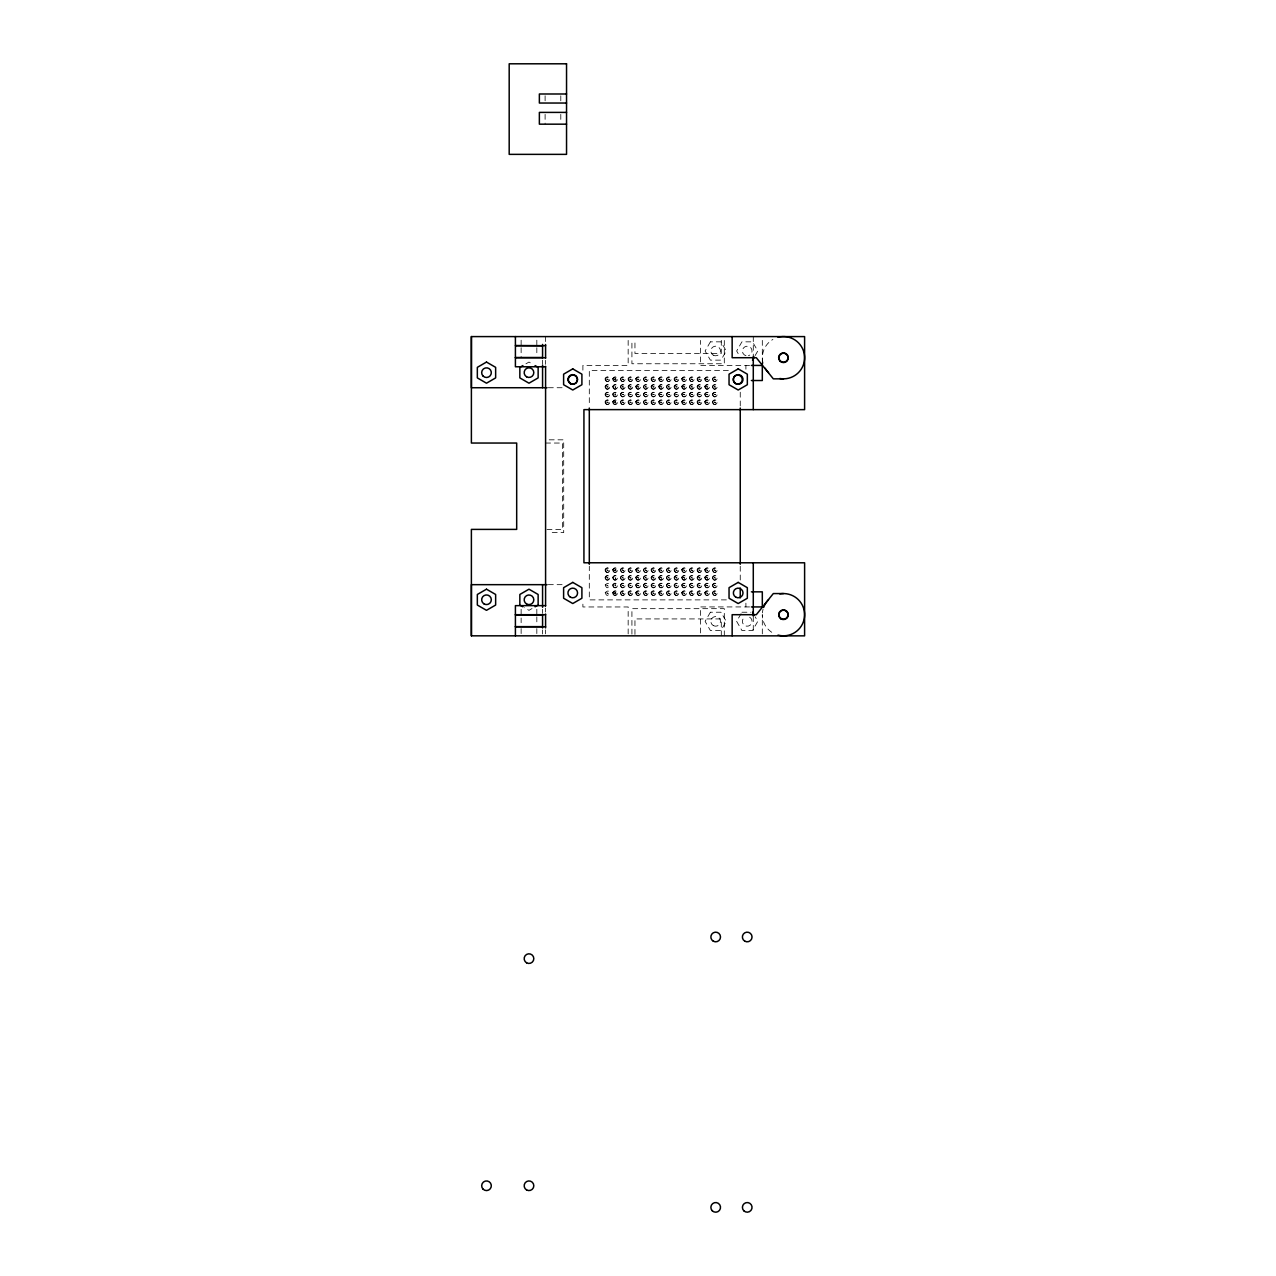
<?xml version="1.0" encoding="UTF-8"?>
<svg xmlns="http://www.w3.org/2000/svg" width="1276" height="1276" viewBox="0 0 1276 1276"><rect width="100%" height="100%" fill="white"/><g stroke="black" fill="none" stroke-linecap="round" stroke-linejoin="round"><path stroke-width="0.75" stroke-dasharray="5 3.75" d="M762.314 340.389L762.314 363.485M755.137 355.557L757.784 350.996L752.505 341.84L741.93 341.84L736.651 350.996L739.298 355.557M741.053 613.74L736.651 621.364L741.93 630.519L752.505 630.519L757.784 621.364L755.137 616.802M615.128 401.685L615.941 402.801L614.857 401.589M615.542 578.379C614.458 577.278 615.606 577.741 615.814 578.475M614.857 593.818C618.19 593.866 613.979 591.171 615.128 593.739M615.638 593.85L615.096 592.638M614.841 395.209C617.361 392.673 613.23 396.278 615.638 393.885M615.606 379.929L614.426 379.131L615.638 378.557M615 379.913L615.542 378.701M615.367 387.553C616.994 386.197 613.389 386.453 615.606 387.585M615.606 402.929L614.426 402.131L615.638 401.557M615.941 569.622C612.703 570.5 618.525 571.01 615 569.495M615.606 569.479L614.697 570.723L615.526 569.622M615.606 584.823C613.278 586.194 617.425 585.875 615 584.823M615.383 593.803L614.426 593.101L615.606 592.495M525.935 363.82L528.982 362.065L532.028 363.82M532.028 608.556L528.982 610.327L524.404 607.679M615.192 379.929C618.142 379.291 613.453 377.887 615.367 379.881M749.554 365.43L700.588 365.43L700.588 340.405M728.341 370.439L589.305 370.439L589.305 406.055M548.329 387.729L563.689 387.729M549.206 439.821L563.705 439.821L563.705 532.586L549.206 532.586M545.586 443.043L562.493 443.043L562.493 529.38L545.586 529.38M548.329 584.663L563.689 584.663M726.347 599.88L589.305 599.88L589.305 566.257M749.554 606.929L700.588 606.929L700.588 633.885M741.93 612.225L750.735 612.225M615 402.929L615.383 401.605M615.542 394.029L615.096 395.113M762.314 633.885L762.314 614.681A21.134 21.134 0 0 0 772.905 633.008M753.287 336.577L753.287 356.323M753.287 616.627L753.287 633.917M745.902 365.43L745.902 369.195M745.902 603.165L745.902 606.929M740.255 392.211L740.255 406.055M740.255 566.257L740.255 580.101M724.305 340.469L724.305 363.756L631.923 363.756L631.923 340.469M724.305 635.831L724.305 608.668L631.923 608.668L631.923 635.831M721.291 340.341L721.291 353.484L634.954 353.484L634.954 340.341M721.291 635.831L721.291 618.924L634.954 618.924L634.954 635.831M628.159 340.405L628.159 365.43L582.893 365.43L582.893 370.997M628.159 633.901L628.159 606.961L582.893 606.961L582.893 601.379M560.802 95.796L560.802 101.235M560.802 114.362L560.802 120.247M545.586 336.577L545.586 342.526M545.586 360.358L545.586 364.33M545.586 608.094L545.586 612.049M545.586 629.881L545.586 633.853M545.107 95.796L545.107 103.037M545.107 114.362L545.107 124.171M542.571 360.167L542.571 364.107M542.571 609.194L542.571 612.958M542.571 629.929L542.571 633.997M536.829 340.198L536.829 345.636M536.829 347.726L536.829 355.573M536.829 609.274L536.829 614.697M536.829 616.818L536.829 622.704M536.829 628.59L536.829 635.831M521.134 340.198L521.134 345.636M521.134 347.726L521.134 357.535M521.134 609.274L521.134 622.704M521.134 628.59L521.134 635.831M749.634 617.185A4.833 4.833 0 0 1 750.926 624.474A4.833 4.833 0 0 1 743.525 624.474A4.833 4.833 0 0 1 744.801 617.185M745.966 355.701A4.833 4.833 0 0 1 743.27 348.268A4.833 4.833 0 0 1 751.181 348.268A4.833 4.833 0 0 1 748.47 355.701M763.064 363.181A21.134 21.134 0 0 1 772.905 339.416M762.426 612.863A21.134 21.134 0 0 1 763.064 609.226M606.77 386.803L608.126 387.011L606.77 386.803M606.77 379.131L608.126 379.339L606.77 379.131M606.77 394.459L608.126 394.683L606.77 394.459M606.77 402.131L608.126 402.339L606.77 402.131M622.098 379.131L623.47 379.339L622.098 379.131M622.098 386.803L623.47 387.011L622.098 386.803M622.098 402.131L623.47 402.339L622.098 402.131M622.098 394.459L623.47 394.683L622.098 394.459M629.77 379.131L631.126 379.339L629.77 379.131M629.77 394.459L631.126 394.683L629.77 394.459M629.77 386.803L631.126 387.011L629.77 386.803M629.77 402.131L631.126 402.339L629.77 402.131M637.442 379.131L638.798 379.339L637.442 379.131M637.442 394.459L638.798 394.683L637.442 394.459M637.442 386.803L638.798 387.011L637.442 386.803M637.442 402.131L638.798 402.339L637.442 402.131M645.098 379.131L646.469 379.339L645.098 379.131M645.098 394.459L646.469 394.683L645.098 394.459M645.098 386.803L646.469 387.011L645.098 386.803M645.098 402.131L646.469 402.339L645.098 402.131M652.77 386.803L654.141 387.011L652.77 386.803M652.77 379.131L654.141 379.339L652.77 379.131M652.77 394.459L654.141 394.683L652.77 394.459M652.77 402.131L654.141 402.339L652.77 402.131M660.442 386.803L661.797 387.011L660.442 386.803M660.442 379.131L661.797 379.339L660.442 379.131M660.442 402.131L661.797 402.339L660.442 402.131M660.442 394.459L661.797 394.683L660.442 394.459M668.098 379.131L669.469 379.339L668.098 379.131M668.098 386.803L669.469 387.011L668.098 386.803M668.098 402.131L669.469 402.339L668.098 402.131M668.098 394.459L669.469 394.683L668.098 394.459M675.77 379.131L677.141 379.339L675.77 379.131M675.77 394.459L677.141 394.683L675.77 394.459M675.77 386.803L677.141 387.011L675.77 386.803M675.77 402.131L677.141 402.339L675.77 402.131M683.442 379.131L684.797 379.339L683.442 379.131M683.442 394.459L684.797 394.683L683.442 394.459M683.442 386.803L684.797 387.011L683.442 386.803M683.442 402.131L684.797 402.339L683.442 402.131M691.114 379.131L692.469 379.339L691.114 379.131M691.114 394.459L692.469 394.683L691.114 394.459M691.114 386.803L692.469 387.011L691.114 386.803M691.114 402.131L692.469 402.339L691.114 402.131M698.769 386.803L700.141 387.011L698.769 386.803M698.769 379.131L700.141 379.339L698.769 379.131M698.769 394.459L700.141 394.683L698.769 394.459M698.769 402.131L700.141 402.339L698.769 402.131M706.441 386.803L707.813 387.011L706.441 386.803M706.441 379.131L707.813 379.339L706.441 379.131M706.441 402.131L707.813 402.339L706.441 402.131M706.441 394.459L707.813 394.683L706.441 394.459M714.113 379.131L715.469 379.339L714.113 379.131M714.113 386.803L715.469 387.011L714.113 386.803M714.113 402.131L715.469 402.339L714.113 402.131M714.113 394.459L715.469 394.683L714.113 394.459M605.223 378.637C608.046 387.425 612.049 372.448 605.223 378.637M605.223 386.309C608.046 395.097 612.049 380.104 605.223 386.309M605.223 393.981C608.046 402.753 612.049 387.776 605.223 393.981M605.223 401.637C608.046 410.425 612.049 395.448 605.223 401.637M612.895 378.637C615.702 387.425 619.721 372.448 612.895 378.637M612.895 386.309C615.702 395.097 619.721 380.104 612.895 386.309M612.895 393.981C615.702 402.753 619.721 387.776 612.895 393.981M612.895 401.637C615.702 410.425 619.721 395.448 612.895 401.637M620.551 378.637C623.374 387.425 627.393 372.448 620.551 378.637M620.551 386.309C623.374 395.097 627.393 380.104 620.551 386.309M620.551 393.981C623.374 402.753 627.393 387.776 620.551 393.981M620.551 401.637C623.374 410.425 627.393 395.448 620.551 401.637M628.223 378.637C631.046 387.425 635.065 372.448 628.223 378.637M628.223 386.309C631.046 395.097 635.065 380.104 628.223 386.309M605.223 569.575C608.046 578.363 612.049 563.37 605.223 569.575M628.223 393.981C631.046 402.753 635.065 387.776 628.223 393.981M605.223 577.246C608.046 586.035 612.049 571.042 605.223 577.246M628.223 401.637C631.046 410.425 635.065 395.448 628.223 401.637M605.223 584.918C608.046 593.691 612.049 578.714 605.223 584.918M605.223 592.574C608.046 601.363 612.049 586.386 605.223 592.574M635.895 378.637C638.718 387.425 642.721 372.448 635.895 378.637M635.895 386.309C638.718 395.097 642.721 380.104 635.895 386.309M635.895 393.981C638.718 402.753 642.721 387.776 635.895 393.981M612.895 569.575C615.702 578.363 619.721 563.37 612.895 569.575M635.895 401.637C638.718 410.425 642.721 395.448 635.895 401.637M612.895 577.246C615.702 586.035 619.721 571.042 612.895 577.246M612.895 584.918C615.702 593.691 619.721 578.714 612.895 584.918M612.895 592.574C615.702 601.363 619.721 586.386 612.895 592.574M643.567 378.637C646.374 387.425 650.393 372.448 643.567 378.637M643.567 386.309C646.374 395.097 650.393 380.104 643.567 386.309M620.551 569.575C623.374 578.363 627.393 563.37 620.551 569.575M643.567 393.981C646.374 402.753 650.393 387.776 643.567 393.981M620.551 577.246C623.374 586.035 627.393 571.042 620.551 577.246M643.567 401.637C646.374 410.425 650.393 395.448 643.567 401.637M620.551 584.918C623.374 593.691 627.393 578.714 620.551 584.918M620.551 592.574C623.374 601.363 627.393 586.386 620.551 592.574M651.223 378.637C654.046 387.425 658.065 372.448 651.223 378.637M651.223 386.309C654.046 395.097 658.065 380.104 651.223 386.309M628.223 569.575C631.046 578.363 635.065 563.37 628.223 569.575M651.223 393.981C654.046 402.753 658.065 387.776 651.223 393.981M651.223 401.637C654.046 410.425 658.065 395.448 651.223 401.637M628.223 577.246C631.046 586.035 635.065 571.042 628.223 577.246M628.223 584.918C631.046 593.691 635.065 578.714 628.223 584.918M628.223 592.574C631.046 601.363 635.065 586.386 628.223 592.574M658.894 378.637C661.718 387.425 665.737 372.448 658.894 378.637M658.894 386.309C661.718 395.097 665.737 380.104 658.894 386.309M658.894 393.981C661.718 402.753 665.737 387.776 658.894 393.981M635.895 569.575C638.718 578.363 642.721 563.37 635.895 569.575M635.895 577.246C638.718 586.035 642.721 571.042 635.895 577.246M658.894 401.637C661.718 410.425 665.737 395.448 658.894 401.637M635.895 584.918C638.718 593.691 642.721 578.714 635.895 584.918M635.895 592.574C638.718 601.363 642.721 586.386 635.895 592.574M666.566 378.637C669.39 387.425 673.393 372.448 666.566 378.637M666.566 386.309C669.39 395.097 673.393 380.104 666.566 386.309M643.567 569.575C646.374 578.363 650.393 563.37 643.567 569.575M666.566 393.981C669.39 402.753 673.393 387.776 666.566 393.981M643.567 577.246C646.374 586.035 650.393 571.042 643.567 577.246M666.566 401.637C669.39 410.425 673.393 395.448 666.566 401.637M643.567 584.918C646.374 593.691 650.393 578.714 643.567 584.918M643.567 592.574C646.374 601.363 650.393 586.386 643.567 592.574M674.238 378.637C677.046 387.425 681.065 372.448 674.238 378.637M674.238 386.309C677.046 395.097 681.065 380.104 674.238 386.309M674.238 393.981C677.046 402.753 681.065 387.776 674.238 393.981M651.223 569.575C654.046 578.363 658.065 563.37 651.223 569.575M674.238 401.637C677.046 410.425 681.065 395.448 674.238 401.637M651.223 577.246C654.046 586.035 658.065 571.042 651.223 577.246M651.223 584.918C654.046 593.691 658.065 578.714 651.223 584.918M651.223 592.574C654.046 601.363 658.065 586.386 651.223 592.574M681.894 378.637C684.718 387.425 688.737 372.448 681.894 378.637M681.894 386.309C684.718 395.097 688.737 380.104 681.894 386.309M658.894 569.575C661.718 578.363 665.737 563.37 658.894 569.575M681.894 393.981C684.718 402.753 688.737 387.776 681.894 393.981M658.894 577.246C661.718 586.035 665.737 571.042 658.894 577.246M681.894 401.637C684.718 410.425 688.737 395.448 681.894 401.637M658.894 584.918C661.718 593.691 665.737 578.714 658.894 584.918M658.894 592.574C661.718 601.363 665.737 586.386 658.894 592.574M689.566 378.637C692.389 387.425 696.393 372.448 689.566 378.637M689.566 386.309C692.389 395.097 696.393 380.104 689.566 386.309M666.566 569.575C669.39 578.363 673.393 563.37 666.566 569.575M689.566 393.981C692.389 402.753 696.393 387.776 689.566 393.981M689.566 401.637C692.389 410.425 696.393 395.448 689.566 401.637M666.566 577.246C669.39 586.035 673.393 571.042 666.566 577.246M666.566 584.918C669.39 593.691 673.393 578.714 666.566 584.918M666.566 592.574C669.39 601.363 673.393 586.386 666.566 592.574M697.238 378.637C700.045 387.425 704.065 372.448 697.238 378.637M697.238 386.309C700.045 395.097 704.065 380.104 697.238 386.309M697.238 393.981C700.045 402.753 704.065 387.776 697.238 393.981M674.238 569.575C677.046 578.363 681.065 563.37 674.238 569.575M674.238 577.246C677.046 586.035 681.065 571.042 674.238 577.246M697.238 401.637C700.045 410.425 704.065 395.448 697.238 401.637M674.238 584.918C677.046 593.691 681.065 578.714 674.238 584.918M674.238 592.574C677.046 601.363 681.065 586.386 674.238 592.574M704.91 378.637C707.717 387.425 711.737 372.448 704.91 378.637M704.91 386.309C707.717 395.097 711.737 380.104 704.91 386.309M681.894 569.575C684.718 578.363 688.737 563.37 681.894 569.575M704.91 393.981C707.717 402.753 711.737 387.776 704.91 393.981M681.894 577.246C684.718 586.035 688.737 571.042 681.894 577.246M704.91 401.637C707.717 410.425 711.737 395.448 704.91 401.637M681.894 584.918C684.718 593.691 688.737 578.714 681.894 584.918M681.894 592.574C684.718 601.363 688.737 586.386 681.894 592.574M712.566 378.637C715.389 387.425 719.409 372.448 712.566 378.637M712.566 386.309C715.389 395.097 719.409 380.104 712.566 386.309M712.566 393.981C715.389 402.753 719.409 387.776 712.566 393.981M689.566 569.575C692.389 578.363 696.393 563.37 689.566 569.575M712.566 401.637C715.389 410.425 719.409 395.448 712.566 401.637M689.566 577.246C692.389 586.035 696.393 571.042 689.566 577.246M689.566 584.918C692.389 593.691 696.393 578.714 689.566 584.918M689.566 592.574C692.389 601.363 696.393 586.386 689.566 592.574M697.238 569.575C700.045 578.363 704.065 563.37 697.238 569.575M697.238 577.246C700.045 586.035 704.065 571.042 697.238 577.246M697.238 584.918C700.045 593.691 704.065 578.714 697.238 584.918M697.238 592.574C700.045 601.363 704.065 586.386 697.238 592.574M704.91 569.575C707.717 578.363 711.737 563.37 704.91 569.575M704.91 577.246C707.717 586.035 711.737 571.042 704.91 577.246M704.91 584.918C707.717 593.691 711.737 578.714 704.91 584.918M704.91 592.574C707.717 601.363 711.737 586.386 704.91 592.574M712.566 569.575C715.389 578.363 719.409 563.37 712.566 569.575M712.566 577.246C715.389 586.035 719.409 571.042 712.566 577.246M712.566 584.918C715.389 593.691 719.409 578.714 712.566 584.918M712.566 592.574C715.389 601.363 719.409 586.386 712.566 592.574M606.802 569.925L608.094 570.42L606.802 569.925M606.802 577.597L608.094 578.092L606.802 577.597M606.802 585.253L607.998 585.923L606.882 585.094M606.802 592.925L608.094 593.42L606.802 592.925M622.13 569.925L623.422 570.42L622.13 569.925M622.13 577.597L623.422 578.092L622.13 577.597M622.13 585.253L623.422 585.764L622.13 585.253M622.13 592.925L623.422 593.42L622.13 592.925M629.802 569.925L631.094 570.42L629.802 569.925M629.802 577.597L631.094 578.092L629.802 577.597M629.802 585.253L631.094 585.764L629.897 585.094M629.802 592.925L631.094 593.42L629.802 592.925M637.474 569.925L638.766 570.42L637.474 569.925M637.474 577.597L638.766 578.092L637.474 577.597M637.474 585.253L638.766 585.764L637.474 585.253M637.474 592.925L638.766 593.42L637.474 592.925M645.146 569.925L646.422 570.42L645.146 569.925M645.146 577.597L646.422 578.092L645.146 577.597M645.146 585.253L646.342 585.923L645.225 585.094M645.146 592.925L646.422 593.42L645.146 592.925M652.802 569.925L654.094 570.42L652.802 569.925M652.802 577.597L654.094 578.092L652.802 577.597M652.802 585.253L654.094 585.764L652.802 585.253M652.802 592.925L654.094 593.42L652.802 592.925M660.474 569.925L661.765 570.42L660.474 569.925M660.474 577.597L661.765 578.092L660.474 577.597M660.474 585.253L661.67 585.923L660.569 585.094M660.474 592.925L661.765 593.42L660.474 592.925M668.145 569.925L669.437 570.42L668.145 569.925M668.145 577.597L669.437 578.092L668.145 577.597M668.145 585.253L669.437 585.764L668.145 585.253M668.145 592.925L669.437 593.42L668.145 592.925M675.817 569.925L677.093 570.42L675.817 569.925M675.817 577.597L677.093 578.092L675.817 577.597M675.817 585.253L677.014 585.923L675.897 585.094M675.817 592.925L677.093 593.42L675.817 592.925M683.473 569.925L684.765 570.42L683.473 569.925M683.473 577.597L684.765 578.092L683.473 577.597M683.473 585.253L684.765 585.764L683.473 585.253M683.473 592.925L684.765 593.42L683.473 592.925M691.145 569.925L692.437 570.42L691.145 569.925M691.145 577.597L692.437 578.092L691.145 577.597M691.145 585.253L692.437 585.764L691.241 585.094M691.145 592.925L692.437 593.42L691.145 592.925M698.817 569.925L700.109 570.42L698.817 569.925M698.817 577.597L700.109 578.092L698.817 577.597M698.817 585.253L700.014 585.923L698.897 585.094M698.817 592.925L700.109 593.42L698.817 592.925M706.489 569.925L707.765 570.42L706.489 569.925M706.489 577.597L707.765 578.092L706.489 577.597M706.489 585.253L707.765 585.764L706.489 585.253M706.489 592.925L707.765 593.42L706.489 592.925M714.145 569.925L715.437 570.42L714.145 569.925M714.145 577.597L715.437 578.092L714.145 577.597M714.145 585.253L715.357 585.923L714.241 585.094M714.145 592.925L715.437 593.42L714.145 592.925M710.397 341.84L705.118 350.996L710.397 360.135L720.956 360.135L726.251 350.996L720.956 341.84L710.397 341.84M710.397 612.225L705.118 621.364L710.397 630.519L720.956 630.519L726.251 621.364L720.956 612.225L710.397 612.225M713.268 625.559A4.833 4.833 0 0 0 720.509 621.364A4.833 4.833 0 0 0 713.268 617.185A4.833 4.833 0 0 0 713.268 625.559M713.268 355.175A4.833 4.833 0 0 0 720.509 350.996A4.833 4.833 0 0 0 713.268 346.801A4.833 4.833 0 0 0 713.268 355.175M621.157 380.87A2.297 2.297 0 0 0 625.001 379.833A2.297 2.297 0 0 0 622.178 377.01A2.297 2.297 0 0 0 621.157 380.87M628.829 388.526A2.297 2.297 0 0 0 632.673 387.505A2.297 2.297 0 0 0 629.85 384.682A2.297 2.297 0 0 0 628.829 388.526M628.829 396.198A2.297 2.297 0 0 0 632.673 395.161A2.297 2.297 0 0 0 629.85 392.354A2.297 2.297 0 0 0 628.829 396.198M628.829 403.87A2.297 2.297 0 0 0 632.673 402.833A2.297 2.297 0 0 0 629.85 400.01A2.297 2.297 0 0 0 628.829 403.87M628.829 380.87A2.297 2.297 0 0 0 632.673 379.833A2.297 2.297 0 0 0 629.85 377.01A2.297 2.297 0 0 0 628.829 380.87M636.485 388.526A2.297 2.297 0 0 0 640.345 387.505A2.297 2.297 0 0 0 637.521 384.682A2.297 2.297 0 0 0 636.485 388.526M636.485 396.198A2.297 2.297 0 0 0 640.345 395.161A2.297 2.297 0 0 0 637.521 392.354A2.297 2.297 0 0 0 636.485 396.198M636.485 403.87A2.297 2.297 0 0 0 640.345 402.833A2.297 2.297 0 0 0 637.521 400.01A2.297 2.297 0 0 0 636.485 403.87M636.485 380.87A2.297 2.297 0 0 0 640.345 379.833A2.297 2.297 0 0 0 637.521 377.01A2.297 2.297 0 0 0 636.485 380.87M644.157 388.526A2.297 2.297 0 0 0 648.001 387.505A2.297 2.297 0 0 0 645.193 384.682A2.297 2.297 0 0 0 644.157 388.526M644.157 396.198A2.297 2.297 0 0 0 648.001 395.161A2.297 2.297 0 0 0 645.193 392.354A2.297 2.297 0 0 0 644.157 396.198M644.157 403.87A2.297 2.297 0 0 0 648.001 402.833A2.297 2.297 0 0 0 645.193 400.01A2.297 2.297 0 0 0 644.157 403.87M644.157 380.87A2.297 2.297 0 0 0 648.001 379.833A2.297 2.297 0 0 0 645.193 377.01A2.297 2.297 0 0 0 644.157 380.87M651.829 388.526A2.297 2.297 0 0 0 655.673 387.505A2.297 2.297 0 0 0 652.849 384.682A2.297 2.297 0 0 0 651.829 388.526M651.829 396.198A2.297 2.297 0 0 0 655.673 395.161A2.297 2.297 0 0 0 652.849 392.354A2.297 2.297 0 0 0 651.829 396.198M651.829 403.87A2.297 2.297 0 0 0 655.673 402.833A2.297 2.297 0 0 0 652.849 400.01A2.297 2.297 0 0 0 651.829 403.87M651.829 380.87A2.297 2.297 0 0 0 655.673 379.833A2.297 2.297 0 0 0 652.849 377.01A2.297 2.297 0 0 0 651.829 380.87M659.501 388.526A2.297 2.297 0 0 0 663.345 387.505A2.297 2.297 0 0 0 660.521 384.682A2.297 2.297 0 0 0 659.501 388.526M659.501 396.198A2.297 2.297 0 0 0 663.345 395.161A2.297 2.297 0 0 0 660.521 392.354A2.297 2.297 0 0 0 659.501 396.198M659.501 403.87A2.297 2.297 0 0 0 663.345 402.833A2.297 2.297 0 0 0 660.521 400.01A2.297 2.297 0 0 0 659.501 403.87M659.501 380.87A2.297 2.297 0 0 0 663.345 379.833A2.297 2.297 0 0 0 660.521 377.01A2.297 2.297 0 0 0 659.501 380.87M667.157 388.526A2.297 2.297 0 0 0 671.016 387.505A2.297 2.297 0 0 0 668.193 384.682A2.297 2.297 0 0 0 667.157 388.526M667.157 396.198A2.297 2.297 0 0 0 671.016 395.161A2.297 2.297 0 0 0 668.193 392.354A2.297 2.297 0 0 0 667.157 396.198M667.157 403.87A2.297 2.297 0 0 0 671.016 402.833A2.297 2.297 0 0 0 668.193 400.01A2.297 2.297 0 0 0 667.157 403.87M713.172 380.87A2.297 2.297 0 0 0 717.016 379.833A2.297 2.297 0 0 0 714.193 377.01A2.297 2.297 0 0 0 713.172 380.87M621.157 594.807A2.297 2.297 0 0 0 625.001 593.771A2.297 2.297 0 0 0 622.178 590.947A2.297 2.297 0 0 0 621.157 594.807M621.157 587.135A2.297 2.297 0 0 0 625.001 586.099A2.297 2.297 0 0 0 622.178 583.291A2.297 2.297 0 0 0 621.157 587.135M621.157 579.463A2.297 2.297 0 0 0 625.001 578.443A2.297 2.297 0 0 0 622.178 575.62A2.297 2.297 0 0 0 621.157 579.463M613.485 571.792A2.297 2.297 0 0 0 617.329 570.771A2.297 2.297 0 0 0 614.522 567.948A2.297 2.297 0 0 0 613.485 571.792M613.485 594.807A2.297 2.297 0 0 0 617.329 593.771A2.297 2.297 0 0 0 614.522 590.947A2.297 2.297 0 0 0 613.485 594.807M613.485 587.135A2.297 2.297 0 0 0 617.329 586.099A2.297 2.297 0 0 0 614.522 583.291A2.297 2.297 0 0 0 613.485 587.135M613.485 579.463A2.297 2.297 0 0 0 617.329 578.443A2.297 2.297 0 0 0 614.522 575.62A2.297 2.297 0 0 0 613.485 579.463M605.813 571.792A2.297 2.297 0 0 0 609.673 570.771A2.297 2.297 0 0 0 606.85 567.948A2.297 2.297 0 0 0 605.813 571.792M705.5 571.792A2.297 2.297 0 0 0 709.344 570.771A2.297 2.297 0 0 0 706.537 567.948A2.297 2.297 0 0 0 705.5 571.792M697.828 571.792A2.297 2.297 0 0 0 701.688 570.771A2.297 2.297 0 0 0 698.865 567.948A2.297 2.297 0 0 0 697.828 571.792M705.5 579.463A2.297 2.297 0 0 0 709.344 578.443A2.297 2.297 0 0 0 706.537 575.62A2.297 2.297 0 0 0 705.5 579.463M705.5 587.135A2.297 2.297 0 0 0 709.344 586.099A2.297 2.297 0 0 0 706.537 583.291A2.297 2.297 0 0 0 705.5 587.135M705.5 594.807A2.297 2.297 0 0 0 709.344 593.771A2.297 2.297 0 0 0 706.537 590.947A2.297 2.297 0 0 0 705.5 594.807M605.813 388.526A2.297 2.297 0 0 0 609.673 387.505A2.297 2.297 0 0 0 606.85 384.682A2.297 2.297 0 0 0 605.813 388.526M605.813 396.198A2.297 2.297 0 0 0 609.673 395.161A2.297 2.297 0 0 0 606.85 392.354A2.297 2.297 0 0 0 605.813 396.198M605.813 403.87A2.297 2.297 0 0 0 609.673 402.833A2.297 2.297 0 0 0 606.85 400.01A2.297 2.297 0 0 0 605.813 403.87M605.813 380.87A2.297 2.297 0 0 0 609.673 379.833A2.297 2.297 0 0 0 606.85 377.01A2.297 2.297 0 0 0 605.813 380.87M613.485 388.526A2.297 2.297 0 0 0 617.329 387.505A2.297 2.297 0 0 0 614.522 384.682A2.297 2.297 0 0 0 613.485 388.526M613.485 396.198A2.297 2.297 0 0 0 617.329 395.161A2.297 2.297 0 0 0 614.522 392.354A2.297 2.297 0 0 0 613.485 396.198M613.485 403.87A2.297 2.297 0 0 0 617.329 402.833A2.297 2.297 0 0 0 614.522 400.01A2.297 2.297 0 0 0 613.485 403.87M613.485 380.87A2.297 2.297 0 0 0 617.329 379.833A2.297 2.297 0 0 0 614.522 377.01A2.297 2.297 0 0 0 613.485 380.87M621.157 388.526A2.297 2.297 0 0 0 625.001 387.505A2.297 2.297 0 0 0 622.178 384.682A2.297 2.297 0 0 0 621.157 388.526M621.157 396.198A2.297 2.297 0 0 0 625.001 395.161A2.297 2.297 0 0 0 622.178 392.354A2.297 2.297 0 0 0 621.157 396.198M621.157 403.87A2.297 2.297 0 0 0 625.001 402.833A2.297 2.297 0 0 0 622.178 400.01A2.297 2.297 0 0 0 621.157 403.87M667.157 380.87A2.297 2.297 0 0 0 671.016 379.833A2.297 2.297 0 0 0 668.193 377.01A2.297 2.297 0 0 0 667.157 380.87M674.829 388.526A2.297 2.297 0 0 0 678.673 387.505A2.297 2.297 0 0 0 675.865 384.682A2.297 2.297 0 0 0 674.829 388.526M674.829 396.198A2.297 2.297 0 0 0 678.673 395.161A2.297 2.297 0 0 0 675.865 392.354A2.297 2.297 0 0 0 674.829 396.198M674.829 403.87A2.297 2.297 0 0 0 678.673 402.833A2.297 2.297 0 0 0 675.865 400.01A2.297 2.297 0 0 0 674.829 403.87M674.829 380.87A2.297 2.297 0 0 0 678.673 379.833A2.297 2.297 0 0 0 675.865 377.01A2.297 2.297 0 0 0 674.829 380.87M682.5 388.526A2.297 2.297 0 0 0 686.344 387.505A2.297 2.297 0 0 0 683.521 384.682A2.297 2.297 0 0 0 682.5 388.526M682.5 396.198A2.297 2.297 0 0 0 686.344 395.161A2.297 2.297 0 0 0 683.521 392.354A2.297 2.297 0 0 0 682.5 396.198M682.5 403.87A2.297 2.297 0 0 0 686.344 402.833A2.297 2.297 0 0 0 683.521 400.01A2.297 2.297 0 0 0 682.5 403.87M682.5 380.87A2.297 2.297 0 0 0 686.344 379.833A2.297 2.297 0 0 0 683.521 377.01A2.297 2.297 0 0 0 682.5 380.87M690.156 388.526A2.297 2.297 0 0 0 694.016 387.505A2.297 2.297 0 0 0 691.193 384.682A2.297 2.297 0 0 0 690.156 388.526M690.156 396.198A2.297 2.297 0 0 0 694.016 395.161A2.297 2.297 0 0 0 691.193 392.354A2.297 2.297 0 0 0 690.156 396.198M690.156 403.87A2.297 2.297 0 0 0 694.016 402.833A2.297 2.297 0 0 0 691.193 400.01A2.297 2.297 0 0 0 690.156 403.87M690.156 380.87A2.297 2.297 0 0 0 694.016 379.833A2.297 2.297 0 0 0 691.193 377.01A2.297 2.297 0 0 0 690.156 380.87M697.828 388.526A2.297 2.297 0 0 0 701.688 387.505A2.297 2.297 0 0 0 698.865 384.682A2.297 2.297 0 0 0 697.828 388.526M697.828 396.198A2.297 2.297 0 0 0 701.688 395.161A2.297 2.297 0 0 0 698.865 392.354A2.297 2.297 0 0 0 697.828 396.198M697.828 403.87A2.297 2.297 0 0 0 701.688 402.833A2.297 2.297 0 0 0 698.865 400.01A2.297 2.297 0 0 0 697.828 403.87M697.828 380.87A2.297 2.297 0 0 0 701.688 379.833A2.297 2.297 0 0 0 698.865 377.01A2.297 2.297 0 0 0 697.828 380.87M705.5 388.526A2.297 2.297 0 0 0 709.344 387.505A2.297 2.297 0 0 0 706.537 384.682A2.297 2.297 0 0 0 705.5 388.526M705.5 396.198A2.297 2.297 0 0 0 709.344 395.161A2.297 2.297 0 0 0 706.537 392.354A2.297 2.297 0 0 0 705.5 396.198M705.5 403.87A2.297 2.297 0 0 0 709.344 402.833A2.297 2.297 0 0 0 706.537 400.01A2.297 2.297 0 0 0 705.5 403.87M705.5 380.87A2.297 2.297 0 0 0 709.344 379.833A2.297 2.297 0 0 0 706.537 377.01A2.297 2.297 0 0 0 705.5 380.87M713.172 388.526A2.297 2.297 0 0 0 717.016 387.505A2.297 2.297 0 0 0 714.193 384.682A2.297 2.297 0 0 0 713.172 388.526M713.172 396.198A2.297 2.297 0 0 0 717.016 395.161A2.297 2.297 0 0 0 714.193 392.354A2.297 2.297 0 0 0 713.172 396.198M713.172 403.87A2.297 2.297 0 0 0 717.016 402.833A2.297 2.297 0 0 0 714.193 400.01A2.297 2.297 0 0 0 713.172 403.87M674.829 587.135A2.297 2.297 0 0 0 678.673 586.099A2.297 2.297 0 0 0 675.865 583.291A2.297 2.297 0 0 0 674.829 587.135M674.829 594.807A2.297 2.297 0 0 0 678.673 593.771A2.297 2.297 0 0 0 675.865 590.947A2.297 2.297 0 0 0 674.829 594.807M674.829 571.792A2.297 2.297 0 0 0 678.673 570.771A2.297 2.297 0 0 0 675.865 567.948A2.297 2.297 0 0 0 674.829 571.792M682.5 579.463A2.297 2.297 0 0 0 686.344 578.443A2.297 2.297 0 0 0 683.521 575.62A2.297 2.297 0 0 0 682.5 579.463M682.5 587.135A2.297 2.297 0 0 0 686.344 586.099A2.297 2.297 0 0 0 683.521 583.291A2.297 2.297 0 0 0 682.5 587.135M682.5 594.807A2.297 2.297 0 0 0 686.344 593.771A2.297 2.297 0 0 0 683.521 590.947A2.297 2.297 0 0 0 682.5 594.807M682.5 571.792A2.297 2.297 0 0 0 686.344 570.771A2.297 2.297 0 0 0 683.521 567.948A2.297 2.297 0 0 0 682.5 571.792M690.156 579.463A2.297 2.297 0 0 0 694.016 578.443A2.297 2.297 0 0 0 691.193 575.62A2.297 2.297 0 0 0 690.156 579.463M690.156 587.135A2.297 2.297 0 0 0 694.016 586.099A2.297 2.297 0 0 0 691.193 583.291A2.297 2.297 0 0 0 690.156 587.135M690.156 594.807A2.297 2.297 0 0 0 694.016 593.771A2.297 2.297 0 0 0 691.193 590.947A2.297 2.297 0 0 0 690.156 594.807M690.156 571.792A2.297 2.297 0 0 0 694.016 570.771A2.297 2.297 0 0 0 691.193 567.948A2.297 2.297 0 0 0 690.156 571.792M628.829 579.463A2.297 2.297 0 0 0 632.673 578.443A2.297 2.297 0 0 0 629.85 575.62A2.297 2.297 0 0 0 628.829 579.463M628.829 587.135A2.297 2.297 0 0 0 632.673 586.099A2.297 2.297 0 0 0 629.85 583.291A2.297 2.297 0 0 0 628.829 587.135M628.829 594.807A2.297 2.297 0 0 0 632.673 593.771A2.297 2.297 0 0 0 629.85 590.947A2.297 2.297 0 0 0 628.829 594.807M628.829 571.792A2.297 2.297 0 0 0 632.673 570.771A2.297 2.297 0 0 0 629.85 567.948A2.297 2.297 0 0 0 628.829 571.792M636.485 579.463A2.297 2.297 0 0 0 640.345 578.443A2.297 2.297 0 0 0 637.521 575.62A2.297 2.297 0 0 0 636.485 579.463M636.485 587.135A2.297 2.297 0 0 0 640.345 586.099A2.297 2.297 0 0 0 637.521 583.291A2.297 2.297 0 0 0 636.485 587.135M636.485 594.807A2.297 2.297 0 0 0 640.345 593.771A2.297 2.297 0 0 0 637.521 590.947A2.297 2.297 0 0 0 636.485 594.807M636.485 571.792A2.297 2.297 0 0 0 640.345 570.771A2.297 2.297 0 0 0 637.521 567.948A2.297 2.297 0 0 0 636.485 571.792M644.157 579.463A2.297 2.297 0 0 0 648.001 578.443A2.297 2.297 0 0 0 645.193 575.62A2.297 2.297 0 0 0 644.157 579.463M644.157 587.135A2.297 2.297 0 0 0 648.001 586.099A2.297 2.297 0 0 0 645.193 583.291A2.297 2.297 0 0 0 644.157 587.135M644.157 594.807A2.297 2.297 0 0 0 648.001 593.771A2.297 2.297 0 0 0 645.193 590.947A2.297 2.297 0 0 0 644.157 594.807M644.157 571.792A2.297 2.297 0 0 0 648.001 570.771A2.297 2.297 0 0 0 645.193 567.948A2.297 2.297 0 0 0 644.157 571.792M605.813 579.463A2.297 2.297 0 0 0 609.673 578.443A2.297 2.297 0 0 0 606.85 575.62A2.297 2.297 0 0 0 605.813 579.463M713.172 579.463A2.297 2.297 0 0 0 717.016 578.443A2.297 2.297 0 0 0 714.193 575.62A2.297 2.297 0 0 0 713.172 579.463M713.172 587.135A2.297 2.297 0 0 0 717.016 586.099A2.297 2.297 0 0 0 714.193 583.291A2.297 2.297 0 0 0 713.172 587.135M697.828 579.463A2.297 2.297 0 0 0 701.688 578.443A2.297 2.297 0 0 0 698.865 575.62A2.297 2.297 0 0 0 697.828 579.463M697.828 587.135A2.297 2.297 0 0 0 701.688 586.099A2.297 2.297 0 0 0 698.865 583.291A2.297 2.297 0 0 0 697.828 587.135M713.172 594.807A2.297 2.297 0 0 0 717.016 593.771A2.297 2.297 0 0 0 714.193 590.947A2.297 2.297 0 0 0 713.172 594.807M713.172 571.792A2.297 2.297 0 0 0 717.016 570.771A2.297 2.297 0 0 0 714.193 567.948A2.297 2.297 0 0 0 713.172 571.792M651.829 579.463A2.297 2.297 0 0 0 655.673 578.443A2.297 2.297 0 0 0 652.849 575.62A2.297 2.297 0 0 0 651.829 579.463M651.829 587.135A2.297 2.297 0 0 0 655.673 586.099A2.297 2.297 0 0 0 652.849 583.291A2.297 2.297 0 0 0 651.829 587.135M651.829 594.807A2.297 2.297 0 0 0 655.673 593.771A2.297 2.297 0 0 0 652.849 590.947A2.297 2.297 0 0 0 651.829 594.807M651.829 571.792A2.297 2.297 0 0 0 655.673 570.771A2.297 2.297 0 0 0 652.849 567.948A2.297 2.297 0 0 0 651.829 571.792M659.501 579.463A2.297 2.297 0 0 0 663.345 578.443A2.297 2.297 0 0 0 660.521 575.62A2.297 2.297 0 0 0 659.501 579.463M659.501 587.135A2.297 2.297 0 0 0 663.345 586.099A2.297 2.297 0 0 0 660.521 583.291A2.297 2.297 0 0 0 659.501 587.135M659.501 594.807A2.297 2.297 0 0 0 663.345 593.771A2.297 2.297 0 0 0 660.521 590.947A2.297 2.297 0 0 0 659.501 594.807M659.501 571.792A2.297 2.297 0 0 0 663.345 570.771A2.297 2.297 0 0 0 660.521 567.948A2.297 2.297 0 0 0 659.501 571.792M667.157 579.463A2.297 2.297 0 0 0 671.016 578.443A2.297 2.297 0 0 0 668.193 575.62A2.297 2.297 0 0 0 667.157 579.463M667.157 587.135A2.297 2.297 0 0 0 671.016 586.099A2.297 2.297 0 0 0 668.193 583.291A2.297 2.297 0 0 0 667.157 587.135M667.157 594.807A2.297 2.297 0 0 0 671.016 593.771A2.297 2.297 0 0 0 668.193 590.947A2.297 2.297 0 0 0 667.157 594.807M667.157 571.792A2.297 2.297 0 0 0 671.016 570.771A2.297 2.297 0 0 0 668.193 567.948A2.297 2.297 0 0 0 667.157 571.792M674.829 579.463A2.297 2.297 0 0 0 678.673 578.443A2.297 2.297 0 0 0 675.865 575.62A2.297 2.297 0 0 0 674.829 579.463M697.828 594.807A2.297 2.297 0 0 0 701.688 593.771A2.297 2.297 0 0 0 698.865 590.947A2.297 2.297 0 0 0 697.828 594.807M621.157 571.792A2.297 2.297 0 0 0 625.001 570.771A2.297 2.297 0 0 0 622.178 567.948A2.297 2.297 0 0 0 621.157 571.792"/><path stroke-width="1.5" d="M471.386 635.831L471.386 529.396L516.684 529.396L516.684 443.043L471.386 443.043L471.402 336.593L804.598 336.593L804.598 409.644L583.93 409.628L583.93 562.78L804.614 562.796L804.598 635.863L471.402 635.831L471.402 584.663L547.053 584.663M752.505 360.135L754.26 357.089M522.889 365.59L519.842 367.344L519.842 377.903L528.982 383.199L538.137 377.903L538.137 367.344L535.091 365.59M535.091 606.802L538.137 605.047L538.137 594.472L528.982 589.193L519.842 594.472L519.842 605.047L522.889 606.802M566.544 93.993L539.365 93.993L539.365 103.037L566.544 103.037M566.544 112.4L539.365 112.4L539.365 124.171L566.544 124.171M545.586 345.636L515.408 345.636L542.571 345.764M515.408 357.535L542.571 357.535M515.408 357.711L545.586 357.711M751.373 365.43L762.314 365.43M545.586 366.77L515.408 366.77L515.408 336.577M783.48 378.844L773.32 378.844L756.301 357.711L732.153 357.711L732.153 336.577M751.373 380.519L762.314 380.519L762.314 363.389M547.053 387.729L471.402 387.729L471.402 336.545M751.373 591.841L762.314 591.841L762.314 607.057M783.48 593.563L773.32 593.563L756.301 614.697L732.153 614.697L732.153 635.831M545.586 605.637L515.408 605.637L515.408 635.831M751.373 606.929L762.314 606.929M515.408 614.697L545.586 614.697M515.408 614.857L542.571 614.857M515.408 626.628L542.571 626.628M515.408 626.771L545.586 626.771M752.505 612.225L754.26 615.271M753.287 356.323L753.287 409.628M753.287 562.78L753.287 616.085M740.255 408.033L740.255 564.279M740.255 588.013L740.255 597.902M589.305 408.033L589.305 564.279M545.586 344.504L545.586 358.381M545.586 366.308L545.586 606.1M545.586 614.027L545.586 627.904M542.571 344.424L542.571 358.205M542.571 365.08L542.571 387.729M542.571 584.663L542.571 607.296M542.571 614.187L542.571 627.967M778.009 337.295A21.134 21.134 0 0 1 804.582 356.786A21.134 21.134 0 0 1 779.795 378.525M768.535 372.656A21.134 21.134 0 0 1 765.169 368.27M779.795 593.882A21.134 21.134 0 0 1 804.582 615.622A21.134 21.134 0 0 1 778.009 635.113M763.606 607.472A21.134 21.134 0 0 1 768.535 599.752M486.491 362.065L477.336 367.344L477.336 377.903L486.491 383.199L495.646 377.903L495.646 367.344L486.491 362.065M572.764 368.876L563.609 374.171L563.609 384.73L572.764 390.009L581.904 384.73L581.904 374.171L572.764 368.876M738.198 368.876L729.043 374.171L729.043 384.73L738.198 390.009L747.337 384.73L747.337 374.171L738.198 368.876M486.491 589.193L477.336 594.472L477.336 605.047L486.491 610.327L495.646 605.047L495.646 594.472L486.491 589.193M572.764 582.398L563.609 587.678L563.609 598.253L572.764 603.532L581.904 598.253L581.904 587.678L572.764 582.398M738.198 582.398L729.043 587.678L729.043 598.253L738.198 603.532L747.337 598.253L747.337 587.678L738.198 582.398M566.544 63.8L509.188 63.8L509.188 154.364L566.544 154.364L566.544 63.8M526.573 376.803A4.833 4.833 0 0 0 533.815 372.624A4.833 4.833 0 0 0 526.573 368.445A4.833 4.833 0 0 0 526.573 376.803M483.078 376.085A4.833 4.833 0 0 0 491.164 373.916A4.833 4.833 0 0 0 485.247 367.998A4.833 4.833 0 0 0 483.078 376.085M781.215 361.634A4.53 4.53 0 0 0 787.994 357.711A4.53 4.53 0 0 0 781.215 353.787A4.53 4.53 0 0 0 781.215 361.634M735.486 383.502A4.53 4.53 0 0 0 742.281 379.594A4.53 4.53 0 0 0 735.486 375.67A4.53 4.53 0 0 0 735.486 383.502M570.579 383.502A4.53 4.53 0 0 0 577.374 379.594A4.53 4.53 0 0 0 570.579 375.67A4.53 4.53 0 0 0 570.579 383.502M570.34 597.152A4.833 4.833 0 0 0 577.581 592.957A4.833 4.833 0 0 0 570.34 588.778A4.833 4.833 0 0 0 570.34 597.152M570.34 383.629A4.833 4.833 0 0 0 577.581 379.45A4.833 4.833 0 0 0 570.34 375.272A4.833 4.833 0 0 0 570.34 383.629M734.769 382.864A4.833 4.833 0 0 0 742.855 380.695A4.833 4.833 0 0 0 736.938 374.777A4.833 4.833 0 0 0 734.769 382.864M735.774 597.152A4.833 4.833 0 0 0 743.015 592.957A4.833 4.833 0 0 0 735.774 588.778A4.833 4.833 0 0 0 735.774 597.152M712.263 1210.78A4.833 4.833 0 0 0 720.35 1208.627A4.833 4.833 0 0 0 714.432 1202.71A4.833 4.833 0 0 0 712.263 1210.78M743.812 1210.78A4.833 4.833 0 0 0 751.883 1208.627A4.833 4.833 0 0 0 745.966 1202.71A4.833 4.833 0 0 0 743.812 1210.78M744.801 941.178A4.833 4.833 0 0 0 752.043 936.983A4.833 4.833 0 0 0 744.801 932.804A4.833 4.833 0 0 0 744.801 941.178M713.268 941.178A4.833 4.833 0 0 0 720.509 936.983A4.833 4.833 0 0 0 713.268 932.804A4.833 4.833 0 0 0 713.268 941.178M526.573 962.806A4.833 4.833 0 0 0 533.815 958.627A4.833 4.833 0 0 0 526.573 954.448A4.833 4.833 0 0 0 526.573 962.806M483.078 1189.168A4.833 4.833 0 0 0 491.164 1186.999A4.833 4.833 0 0 0 485.247 1181.098A4.833 4.833 0 0 0 483.078 1189.168M526.573 1189.934A4.833 4.833 0 0 0 533.815 1185.755A4.833 4.833 0 0 0 526.573 1181.576A4.833 4.833 0 0 0 526.573 1189.934M484.082 603.947A4.833 4.833 0 0 0 491.324 599.752A4.833 4.833 0 0 0 484.082 595.573A4.833 4.833 0 0 0 484.082 603.947M526.573 603.979A4.833 4.833 0 0 0 533.815 599.8A4.833 4.833 0 0 0 526.573 595.621A4.833 4.833 0 0 0 526.573 603.979M781.056 618.924A4.833 4.833 0 0 0 788.297 614.745A4.833 4.833 0 0 0 781.056 610.566A4.833 4.833 0 0 0 781.056 618.924M780.051 361.172A4.833 4.833 0 0 0 788.137 359.003A4.833 4.833 0 0 0 782.22 353.085A4.833 4.833 0 0 0 780.051 361.172M781.215 618.621A4.53 4.53 0 0 0 787.994 614.697A4.53 4.53 0 0 0 781.215 610.773A4.53 4.53 0 0 0 781.215 618.621"/></g></svg>
